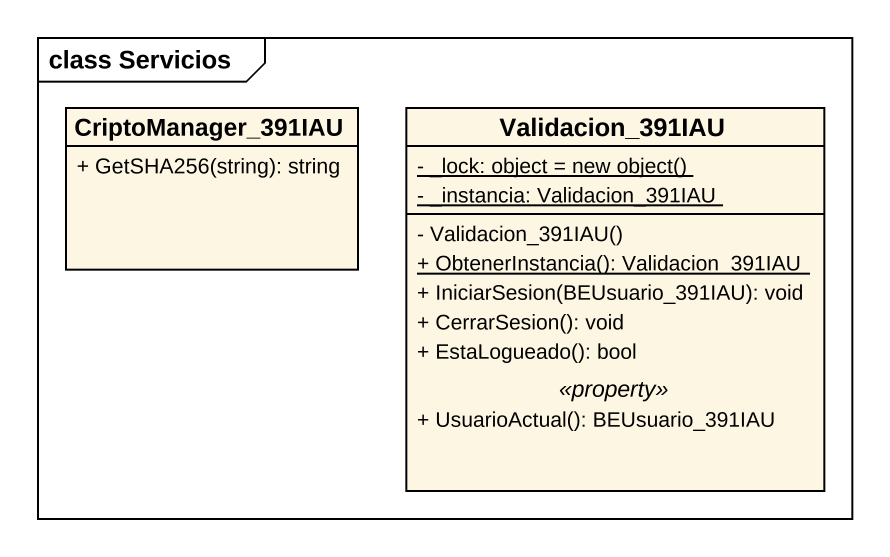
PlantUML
@startuml
mainframe class Servicios
hide circle
hide empty members
skinparam classAttributeIconSize 0
class CriptoManager_391IAU {
  + GetSHA256(string): string
}
class Validacion_391IAU {
  {static} {field} - _lock: object = new object()
  {static} - _instancia: Validacion_391IAU
  --
  - Validacion_391IAU()
  {static} + ObtenerInstancia(): Validacion_391IAU
  + IniciarSesion(BEUsuario_391IAU): void
  + CerrarSesion(): void
  + EstaLogueado(): bool
  .. <<property>> ..
  + UsuarioActual(): BEUsuario_391IAU
}
@enduml
